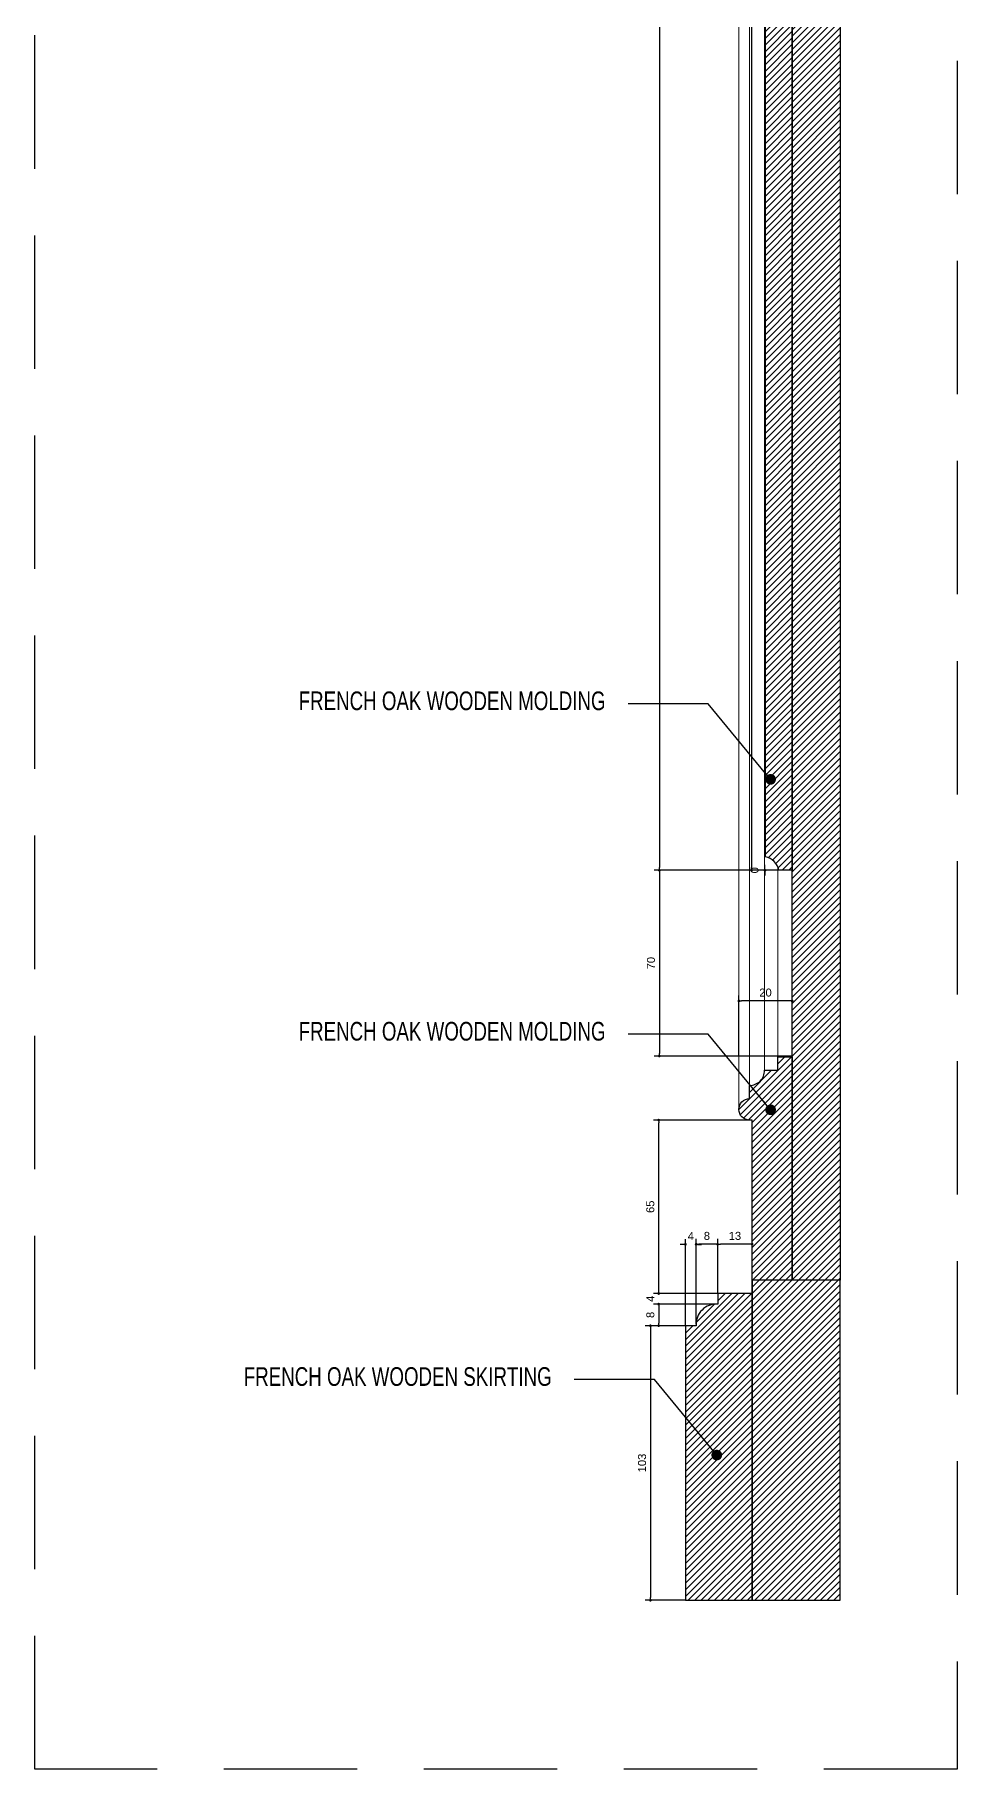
# Model space of a CAD drawing. Header units: inches. Extents: x 274057 to 444617, y 490067 to 635630.
# Drawn here: x 336149 to 336495, y 523595 to 524245 of the extents above; entities that cross this region are included whole.
import ezdxf

# ---------------------------------------------------------------- set-up
doc = ezdxf.new("R2010")
doc.units = ezdxf.units.IN
doc.header["$MEASUREMENT"] = 0
doc.linetypes.add('HIDDEN', pattern=[0.375, 0.25, -0.125])
for name, color, linetype in [('CQ SPOT DETAIL DIMENSION', 9, 'Continuous'), ('CQ spot detail elevation', 1, 'Continuous'), ('CQ SPOT DETAILS', 40, 'Continuous'), ('CQ text label', 3, 'Continuous'), ('CQ Wood Section', 60, 'Continuous')]:
    doc.layers.add(name, color=color, linetype=linetype)
doc.styles.add('DIM 50', font='romans.shx', dxfattribs={"width": 0.75, "height": 100})
doc.styles.get("Standard").update_dxf_attribs({"font": 'arial.ttf'})
doc.dimstyles.new('CQ 2', dxfattribs={"dimscale": 0.02, "dimtxt": 150, "dimasz": 50, "dimexe": 100, "dimexo": 0, "dimgap": 80, "dimtad": 1, "dimdec": 0, "dimzin": 0, "dimdsep": 46, "dimtxsty": 'Standard', "dimblk": 'DOT', "dimcen": 100, "dimclrd": 1, "dimclre": 1, "dimclrt": 3, "dimadec": 0, "dimazin": 0, "dimtfac": 1, "dimtdec": 0, "dimtofl": 0, "dimtmove": 0, "dimatfit": 3, "dimfxl": 1, "dimtolj": 1, "dimtzin": 0, "dimlwd": -1, "dimarcsym": 0})
doc.dimstyles.get("Standard").update_dxf_attribs({"dimtxt": 0.18, "dimasz": 0.18, "dimexe": 0.18, "dimexo": 0.0625, "dimgap": 0.09, "dimtad": 0, "dimtih": 1, "dimtoh": 1, "dimdec": 4, "dimzin": 0, "dimdsep": 46, "dimtxsty": 'Standard', "dimcen": 0.09, "dimadec": 0, "dimazin": 0, "dimtfac": 1, "dimtdec": 4, "dimtofl": 0, "dimtmove": 0, "dimatfit": 3, "dimfxl": 1, "dimtolj": 1, "dimtzin": 0, "dimarcsym": 0})
pattern_1 = [(225, (36037.1884, 2e-07), (1.233325781, -1.233325781), [])]

# ---------------------------------------------------------------- blocks, each defined once
blk = doc.blocks.new('wood panel section')
at = {"layer": 'CQ Wood Section', "lineweight": 0}
h = blk.add_hatch(dxfattribs=at)
h.set_pattern_fill('ANSI31', color=253, scale=13.953488, angle=180)
h.set_pattern_definition([(225, (36142.3559, 2e-07), (1.233325781, -1.233325781), [])])
edge = h.paths.add_edge_path()
edge.add_line((373726.28, 517519.28), (373726.28, 517599.28))
edge.add_line((373726.28, 517599.28), (373632.13, 517599.28))
edge.add_line((373632.13, 517599.28), (373632.13, 517589.28))
edge.add_line((373632.13, 517589.28), (373637.13, 517589.28))
edge.add_line((373637.13, 517589.28), (373637.13, 517584.28))
edge.add_arc((373625.51, 517551.37), 34.9, -1.29195, 70.56759, ccw=False)
edge.add_line((373660.41, 517550.58), (373665.47, 517550.58))
edge.add_line((373665.47, 517550.58), (373665.47, 517545.58))
edge.add_line((373665.47, 517545.58), (373670.47, 517545.58))
edge.add_arc((373688.78, 517545.24), 18.31, 178.91537, 252.52615)
edge.add_line((373683.28, 517527.77), (373683.28, 517519.28))
edge.add_line((373683.28, 517519.28), (373726.28, 517519.28))
h = blk.add_hatch(dxfattribs=at)
h.set_pattern_fill('ANSI31', color=253, scale=13.953488, angle=180)
h.set_pattern_definition(pattern_1)
edge = h.paths.add_edge_path()
edge.add_arc((373692.28, 517440.63), 5.66, 0, 90, ccw=False)
edge.add_line((373697.94, 517440.63), (373702.94, 517440.63))
edge.add_line((373702.94, 517440.63), (373702.94, 517435.63))
edge.add_line((373702.94, 517435.63), (373708.28, 517435.63))
edge.add_line((373708.28, 517435.63), (373708.28, 517519.28))
edge.add_line((373708.28, 517519.28), (373693.28, 517519.28))
edge.add_line((373693.28, 517519.28), (373693.28, 517459.28))
edge.add_line((373693.28, 517459.28), (373692.28, 517459.28))
edge.add_arc((373692.28, 517455.28), 4, 90, 270)
edge.add_line((373692.28, 517451.28), (373692.28, 517446.28))
h = blk.add_hatch(dxfattribs=at)
h.set_pattern_fill('ANSI31', color=253, scale=13.953488, angle=180)
h.set_pattern_definition(pattern_1)
h.paths.add_polyline_path([(373708.28, 517519.28), (373726.28, 517519.28), (373726.28, 516519.28), (373708.28, 516519.28)])
h = blk.add_hatch(dxfattribs=at)
h.set_pattern_fill('ANSI31', color=253, scale=13.953488, angle=180)
h.set_pattern_definition([(225, (35447.3874, 107.719), (1.233325781, -1.233325781), [])])
edge = h.paths.add_edge_path()
edge.add_arc((373696.89, 516671.53), 6.55, 12.41525, 78.14452)
edge.add_line((373698.24, 516677.94), (373698.24, 517360.63))
edge.add_arc((373696.89, 517367.03), 6.55, 281.90259, 347.58475)
edge.add_line((373703.29, 517365.63), (373708.29, 517365.63))
edge.add_line((373708.29, 517365.63), (373708.28, 516672.94))
edge.add_line((373708.28, 516672.94), (373703.29, 516672.94))
h = blk.add_hatch(dxfattribs=at)
h.set_pattern_fill('ANSI31', color=253, scale=13.953488, angle=180)
h.set_pattern_definition(pattern_1)
edge = h.paths.add_edge_path()
edge.add_arc((373692.28, 516597.94), 5.66, 270, 360)
edge.add_line((373697.94, 516597.94), (373702.94, 516597.94))
edge.add_line((373702.94, 516597.94), (373702.94, 516602.94))
edge.add_line((373702.94, 516602.94), (373708.28, 516602.94))
edge.add_line((373708.28, 516602.94), (373708.28, 516519.28))
edge.add_line((373708.28, 516519.28), (373693.28, 516519.28))
edge.add_line((373693.28, 516519.28), (373693.28, 516579.28))
edge.add_line((373693.28, 516579.28), (373692.28, 516579.28))
edge.add_arc((373692.28, 516583.28), 4, 90, 270, ccw=False)
edge.add_line((373692.28, 516587.28), (373692.28, 516592.28))
h = blk.add_hatch(dxfattribs=at)
h.set_pattern_fill('ANSI31', color=253, scale=13.953488, angle=180)
h.set_pattern_definition(pattern_1)
h.paths.add_polyline_path([(373726.28, 516519.28), (373693.28, 516519.28), (373693.28, 516399.28), (373726.28, 516399.28)])
h = blk.add_hatch(dxfattribs=at)
h.set_pattern_fill('ANSI31', color=253, scale=13.953488, angle=180)
h.set_pattern_definition([(225, (36037.1884, -4.6098), (1.233325781, -1.233325781), [])])
edge = h.paths.add_edge_path()
edge.add_line((373693.28, 516514.28), (373680.35, 516514.28))
edge.add_line((373680.35, 516514.28), (373680.35, 516510.28))
edge.add_arc((373679.82, 516502.75), 7.55, 85.91365, 184.08635)
edge.add_line((373672.28, 516502.21), (373668.28, 516502.21))
edge.add_line((373668.28, 516502.21), (373668.28, 516399.28))
edge.add_line((373668.28, 516399.28), (373693.28, 516399.28))
edge.add_line((373693.28, 516399.28), (373693.28, 516514.28))
at = {"layer": 'CQ Wood Section', "color": 253, "lineweight": 0}
for p, q in [((373688.28, 517455.28, 0), (373688.28, 516583.28, 0)), ((373692.28, 517446.28, 0), (373692.28, 516592.28, 0)), ((373697.94, 516597.94, 0), (373697.94, 517440.63, 0)), ((373702.94, 517435.63, 0), (373702.94, 517364.51, 0)), ((373702.94, 516674.03, 0), (373702.94, 516602.94, 0))]:
    blk.add_line(p, q, dxfattribs=at)
at = {"layer": 'CQ Wood Section', "ltscale": 1000, "elevation": 0}
for points in [[(373726.28, 517519.28), (373726.28, 517599.28), (373632.13, 517599.28), (373632.13, 517589.28), (373637.13, 517589.28), (373637.13, 517584.28, -0.324242), (373660.41, 517550.58), (373665.47, 517550.58), (373665.47, 517545.58), (373670.47, 517545.58, 0.332708), (373683.28, 517527.77), (373683.28, 517527.77), (373683.28, 517519.28)], [(373692.28, 517446.28, -0.414214), (373697.94, 517440.63), (373702.94, 517440.63), (373702.94, 517435.63), (373708.28, 517435.63), (373708.28, 517519.28), (373693.28, 517519.28), (373693.28, 517459.28), (373692.28, 517459.28, 1), (373692.28, 517451.28)], [(373692.28, 516592.28, 0.414214), (373697.94, 516597.94), (373702.94, 516597.94), (373702.94, 516602.94), (373708.28, 516602.94), (373708.28, 516519.28), (373693.28, 516519.28), (373693.28, 516579.28), (373692.28, 516579.28, -1), (373692.28, 516587.28)]]:
    blk.add_lwpolyline(points, format="xyb", close=True, dxfattribs=at)
for points in [[(373708.28, 517519.28), (373726.28, 517519.28), (373726.28, 516519.28), (373708.28, 516519.28)], [(373726.28, 516519.28), (373693.28, 516519.28), (373693.28, 516399.28), (373726.28, 516399.28)]]:
    blk.add_lwpolyline(points, close=True, dxfattribs=at)
for points in [[(373708.29, 517365.63), (373703.29, 517365.63, -0.294706), (373698.25, 517360.63), (373698.24, 517356.65)], [(373708.28, 516672.94), (373703.28, 516672.94, 0.294706), (373698.24, 516677.94), (373698.24, 517356.65)], [(373693.28, 516514.28), (373680.35, 516514.28), (373680.35, 516510.28, 0.456637), (373672.28, 516502.21), (373668.28, 516502.21), (373668.28, 516399.28), (373693.28, 516399.28), (373693.28, 516514.28)]]:
    blk.add_lwpolyline(points, format="xyb", dxfattribs=at)
blk.add_lwpolyline([(373708.29, 517365.63), (373708.28, 516672.94)], dxfattribs=at)
blk = doc.blocks.new('_Dot')
at = {"color": 0, "linetype": 'ByBlock', "lineweight": -2}
blk.add_line((-0.5, 0), (-1, 0), dxfattribs=at)
at = {"color": 0, "linetype": 'ByBlock', "const_width": 0.5}
blk.add_lwpolyline([(-0.25, 0, 1), (0.25, 0, 1)], format="xyb", close=True, dxfattribs=at)
blk = doc.blocks.new('*D321')
at = {"layer": 'CQ SPOT DETAIL DIMENSION', "color": 1, "lineweight": -2, "transparency": 16777216}
for p, q in [((336405.38, 523773.48), (336405.38, 523793.92)), ((336418.3, 523773.48), (336418.3, 523793.92))]:
    blk.add_line(p, q, dxfattribs=at)
at = {"layer": 'CQ SPOT DETAIL DIMENSION', "color": 1, "transparency": 16777216}
blk.add_line((336417.3, 523791.92), (336406.38, 523791.92), dxfattribs=at)
at = {"layer": 'Defpoints', "color": 0, "transparency": 16777216}
for p in [(336405.38, 523791.92), (336405.38, 523773.48, 0), (336418.3, 523773.48, 0)]:
    blk.add_point(p, dxfattribs=at)
at = {"layer": 'CQ SPOT DETAIL DIMENSION', "color": 1, "transparency": 16777216, "rotation": 180}
blk.add_blockref('_Dot', (336405.38, 523791.92), dxfattribs=at)
at = {"layer": 'CQ SPOT DETAIL DIMENSION', "color": 1, "transparency": 16777216}
blk.add_blockref('_Dot', (336418.3, 523791.92), dxfattribs=at)
at = {"layer": 'CQ SPOT DETAIL DIMENSION', "color": 3, "transparency": 16777216, "insert": (336411.84, 523795.05), "char_height": 3, "attachment_point": 5}
blk.add_mtext('\\A1;13', dxfattribs=at)
blk = doc.blocks.new('*D322')
at = {"layer": 'CQ SPOT DETAIL DIMENSION', "color": 1, "lineweight": -2, "transparency": 16777216}
for p, q in [((336397.29, 523766.94), (336397.29, 523793.92)), ((336405.38, 523773.48), (336405.38, 523793.92))]:
    blk.add_line(p, q, dxfattribs=at)
at = {"layer": 'CQ SPOT DETAIL DIMENSION', "color": 1, "transparency": 16777216}
blk.add_line((336404.38, 523791.92), (336398.29, 523791.92), dxfattribs=at)
at = {"layer": 'Defpoints', "color": 0, "transparency": 16777216}
for p in [(336397.29, 523791.92), (336405.38, 523773.48, 0), (336397.29, 523766.94)]:
    blk.add_point(p, dxfattribs=at)
at = {"layer": 'CQ SPOT DETAIL DIMENSION', "color": 1, "transparency": 16777216, "rotation": 180}
blk.add_blockref('_Dot', (336397.29, 523791.92), dxfattribs=at)
at = {"layer": 'CQ SPOT DETAIL DIMENSION', "color": 1, "transparency": 16777216}
blk.add_blockref('_Dot', (336405.38, 523791.92), dxfattribs=at)
at = {"layer": 'CQ SPOT DETAIL DIMENSION', "color": 3, "transparency": 16777216, "insert": (336401.33, 523795.05), "char_height": 3, "attachment_point": 5}
blk.add_mtext('\\A1;8', dxfattribs=at)
blk = doc.blocks.new('*D323')
at = {"layer": 'CQ SPOT DETAIL DIMENSION', "color": 1, "transparency": 16777216}
for p, q in [((336392.3, 523791.9), (336391.3, 523791.9)), ((336398.28, 523791.9), (336399.28, 523791.9))]:
    blk.add_line(p, q, dxfattribs=at)
at = {"layer": 'CQ SPOT DETAIL DIMENSION', "color": 1, "lineweight": -2, "transparency": 16777216}
for p, q in [((336393.3, 523761.38), (336393.3, 523793.9)), ((336397.28, 523761.92), (336397.28, 523793.9))]:
    blk.add_line(p, q, dxfattribs=at)
at = {"layer": 'Defpoints', "color": 0, "transparency": 16777216}
for p in [(336393.3, 523791.9), (336393.3, 523761.38, 0), (336397.28, 523761.92)]:
    blk.add_point(p, dxfattribs=at)
at = {"layer": 'CQ SPOT DETAIL DIMENSION', "color": 1, "transparency": 16777216}
blk.add_blockref('_Dot', (336393.3, 523791.9), dxfattribs=at)
at = {"layer": 'CQ SPOT DETAIL DIMENSION', "color": 1, "transparency": 16777216, "rotation": 180}
blk.add_blockref('_Dot', (336397.28, 523791.9), dxfattribs=at)
at = {"layer": 'CQ SPOT DETAIL DIMENSION', "color": 3, "transparency": 16777216, "insert": (336395.29, 523795), "char_height": 3, "attachment_point": 5}
blk.add_mtext('\\A1;4', dxfattribs=at)
blk = doc.blocks.new('*D324')
at = {"layer": 'CQ SPOT DETAIL DIMENSION', "color": 1, "transparency": 16777216}
for p, q in [((336383.25, 523774.46), (336383.25, 523775.46)), ((336383.25, 523768.48), (336383.25, 523767.48))]:
    blk.add_line(p, q, dxfattribs=at)
at = {"layer": 'CQ SPOT DETAIL DIMENSION', "color": 1, "lineweight": -2, "transparency": 16777216}
for p, q in [((336405.38, 523773.46), (336381.25, 523773.46)), ((336405.38, 523769.48), (336381.25, 523769.48))]:
    blk.add_line(p, q, dxfattribs=at)
at = {"layer": 'Defpoints', "color": 0, "transparency": 16777216}
for p in [(336383.25, 523769.48), (336405.38, 523773.46), (336405.38, 523769.48, 0)]:
    blk.add_point(p, dxfattribs=at)
at = {"layer": 'CQ SPOT DETAIL DIMENSION', "color": 1, "transparency": 16777216}
for p, rotation in [((336383.25, 523773.46), 270), ((336383.25, 523769.48), 90)]:
    blk.add_blockref('_Dot', p, dxfattribs=dict(at, rotation=rotation))
at = {"layer": 'CQ SPOT DETAIL DIMENSION', "color": 3, "transparency": 16777216, "insert": (336380.15, 523771.47), "char_height": 3, "attachment_point": 5, "rotation": 90}
blk.add_mtext('\\A1;4', dxfattribs=at)
blk = doc.blocks.new('*D325')
at = {"layer": 'CQ SPOT DETAIL DIMENSION', "color": 1, "lineweight": -2, "transparency": 16777216}
for p, q in [((336405.38, 523769.48), (336381.25, 523769.48)), ((336393.3, 523761.4), (336381.25, 523761.4))]:
    blk.add_line(p, q, dxfattribs=at)
at = {"layer": 'CQ SPOT DETAIL DIMENSION', "color": 1, "transparency": 16777216}
blk.add_line((336383.25, 523768.48), (336383.25, 523762.4), dxfattribs=at)
at = {"layer": 'Defpoints', "color": 0, "transparency": 16777216}
for p in [(336405.38, 523769.48, 0), (336383.25, 523761.4), (336393.3, 523761.4, 0)]:
    blk.add_point(p, dxfattribs=at)
at = {"layer": 'CQ SPOT DETAIL DIMENSION', "color": 1, "transparency": 16777216}
for p, rotation in [((336383.25, 523769.48), 90), ((336383.25, 523761.4), 270)]:
    blk.add_blockref('_Dot', p, dxfattribs=dict(at, rotation=rotation))
at = {"layer": 'CQ SPOT DETAIL DIMENSION', "color": 3, "transparency": 16777216, "insert": (336380.12, 523765.44), "char_height": 3, "attachment_point": 5, "rotation": 90}
blk.add_mtext('\\A1;8', dxfattribs=at)
blk = doc.blocks.new('*D326')
at = {"layer": 'CQ SPOT DETAIL DIMENSION', "color": 1, "lineweight": -2, "transparency": 16777216}
for p, q in [((336393.3, 523761.38), (336378.15, 523761.38)), ((336393.3, 523658.48), (336378.15, 523658.48))]:
    blk.add_line(p, q, dxfattribs=at)
at = {"layer": 'CQ SPOT DETAIL DIMENSION', "color": 1, "transparency": 16777216}
blk.add_line((336380.15, 523760.38), (336380.15, 523659.48), dxfattribs=at)
at = {"layer": 'Defpoints', "color": 0, "transparency": 16777216}
for p in [(336393.3, 523761.38, 0), (336380.15, 523658.48), (336393.3, 523658.48, 0)]:
    blk.add_point(p, dxfattribs=at)
at = {"layer": 'CQ SPOT DETAIL DIMENSION', "color": 1, "transparency": 16777216}
for p, rotation in [((336380.15, 523761.38), 90), ((336380.15, 523658.48), 270)]:
    blk.add_blockref('_Dot', p, dxfattribs=dict(at, rotation=rotation))
at = {"layer": 'CQ SPOT DETAIL DIMENSION', "color": 3, "transparency": 16777216, "insert": (336377.02, 523709.93), "char_height": 3, "attachment_point": 5, "rotation": 90}
blk.add_mtext('\\A1;103', dxfattribs=at)
blk = doc.blocks.new('*D327')
at = {"layer": 'CQ SPOT DETAIL DIMENSION', "color": 1, "lineweight": -2, "transparency": 16777216}
for p, q in [((336418.3, 523838.48), (336381.25, 523838.48)), ((336418.3, 523773.48), (336381.25, 523773.48))]:
    blk.add_line(p, q, dxfattribs=at)
at = {"layer": 'CQ SPOT DETAIL DIMENSION', "color": 1, "transparency": 16777216}
blk.add_line((336383.25, 523774.48), (336383.25, 523837.48), dxfattribs=at)
at = {"layer": 'Defpoints', "color": 0, "transparency": 16777216}
for p in [(336383.25, 523838.48), (336418.3, 523838.48, -0.01), (336418.3, 523773.48, 0)]:
    blk.add_point(p, dxfattribs=at)
at = {"layer": 'CQ SPOT DETAIL DIMENSION', "color": 1, "transparency": 16777216}
for p, rotation in [((336383.25, 523838.48), 90), ((336383.25, 523773.48), 270)]:
    blk.add_blockref('_Dot', p, dxfattribs=dict(at, rotation=rotation))
at = {"layer": 'CQ SPOT DETAIL DIMENSION', "color": 3, "transparency": 16777216, "insert": (336380.12, 523805.98), "char_height": 3, "attachment_point": 5, "rotation": 90}
blk.add_mtext('\\A1;65', dxfattribs=at)
blk = doc.blocks.new('*D328')
at = {"layer": 'CQ SPOT DETAIL DIMENSION', "color": 1, "lineweight": -2, "transparency": 16777216}
for p, q in [((336413.3, 523862.48), (336413.3, 523885.13)), ((336433.3, 523862.13), (336433.3, 523885.13))]:
    blk.add_line(p, q, dxfattribs=at)
at = {"layer": 'CQ SPOT DETAIL DIMENSION', "color": 1, "transparency": 16777216}
blk.add_line((336432.3, 523883.13), (336414.3, 523883.13), dxfattribs=at)
at = {"layer": 'Defpoints', "color": 0, "transparency": 16777216}
for p in [(336413.3, 523883.13), (336413.3, 523862.48), (336433.3, 523862.13, 0)]:
    blk.add_point(p, dxfattribs=at)
at = {"layer": 'CQ SPOT DETAIL DIMENSION', "color": 1, "transparency": 16777216, "rotation": 180}
blk.add_blockref('_Dot', (336413.3, 523883.13), dxfattribs=at)
at = {"layer": 'CQ SPOT DETAIL DIMENSION', "color": 1, "transparency": 16777216}
blk.add_blockref('_Dot', (336433.3, 523883.13), dxfattribs=at)
at = {"layer": 'CQ SPOT DETAIL DIMENSION', "color": 3, "transparency": 16777216, "insert": (336423.3, 523886.26), "char_height": 3, "attachment_point": 5}
blk.add_mtext('\\A1;20', dxfattribs=at)
blk = doc.blocks.new('*D329')
at = {"layer": 'CQ SPOT DETAIL DIMENSION', "color": 1, "lineweight": -2, "transparency": 16777216}
for p, q in [((336433.3, 523932.13), (336381.5, 523932.13)), ((336433.3, 523862.48), (336381.5, 523862.48))]:
    blk.add_line(p, q, dxfattribs=at)
at = {"layer": 'CQ SPOT DETAIL DIMENSION', "color": 1, "transparency": 16777216}
blk.add_line((336383.5, 523931.13), (336383.5, 523863.48), dxfattribs=at)
at = {"layer": 'Defpoints', "color": 0, "transparency": 16777216}
for p in [(336433.3, 523932.13, 0), (336383.5, 523862.48), (336433.3, 523862.48)]:
    blk.add_point(p, dxfattribs=at)
at = {"layer": 'CQ SPOT DETAIL DIMENSION', "color": 1, "transparency": 16777216}
for p, rotation in [((336383.5, 523932.13), 90), ((336383.5, 523862.48), 270)]:
    blk.add_blockref('_Dot', p, dxfattribs=dict(at, rotation=rotation))
at = {"layer": 'CQ SPOT DETAIL DIMENSION', "color": 3, "transparency": 16777216, "insert": (336380.37, 523897.3), "char_height": 3, "attachment_point": 5, "rotation": 90}
blk.add_mtext('\\A1;70', dxfattribs=at)
blk = doc.blocks.new('*D330')
at = {"layer": 'CQ SPOT DETAIL DIMENSION', "color": 1, "lineweight": -2, "transparency": 16777216}
for p, q in [((336433.31, 524624.48), (336381.5, 524624.48)), ((336433.31, 523932.13), (336381.5, 523932.13))]:
    blk.add_line(p, q, dxfattribs=at)
at = {"layer": 'CQ SPOT DETAIL DIMENSION', "color": 1, "transparency": 16777216}
blk.add_line((336383.5, 524623.48), (336383.5, 523933.13), dxfattribs=at)
at = {"layer": 'Defpoints', "color": 0, "transparency": 16777216}
for p in [(336433.31, 524624.48, -0.01), (336383.5, 523932.13), (336433.31, 523932.13)]:
    blk.add_point(p, dxfattribs=at)
at = {"layer": 'CQ SPOT DETAIL DIMENSION', "color": 1, "transparency": 16777216}
for p, rotation in [((336383.5, 524624.48), 90), ((336383.5, 523932.13), 270)]:
    blk.add_blockref('_Dot', p, dxfattribs=dict(at, rotation=rotation))
at = {"layer": 'CQ SPOT DETAIL DIMENSION', "color": 3, "transparency": 16777216, "insert": (336380.37, 524278.3), "char_height": 3, "attachment_point": 5, "rotation": 90}
blk.add_mtext('\\A1;692', dxfattribs=at)
blk = doc.blocks.new('*D349')
at = {"layer": 'CQ SPOT DETAIL DIMENSION', "color": 1, "lineweight": -2, "transparency": 16777216}
for p, q in [((336423.27, 524619.82), (336416.07, 524619.82)), ((336428.3, 523932.13), (336416.07, 523932.13))]:
    blk.add_line(p, q, dxfattribs=at)
at = {"layer": 'CQ SPOT DETAIL DIMENSION', "color": 1, "transparency": 16777216}
blk.add_line((336418.07, 524618.82), (336418.07, 523933.13), dxfattribs=at)
at = {"layer": 'Defpoints', "color": 0, "transparency": 16777216}
for p in [(336423.27, 524619.82), (336418.07, 523932.13), (336428.3, 523932.13, 0)]:
    blk.add_point(p, dxfattribs=at)
at = {"layer": 'CQ SPOT DETAIL DIMENSION', "color": 1, "transparency": 16777216}
for p, rotation in [((336418.07, 524619.82), 90), ((336418.07, 523932.13), 270)]:
    blk.add_blockref('_Dot', p, dxfattribs=dict(at, rotation=rotation))
at = {"layer": 'CQ SPOT DETAIL DIMENSION', "color": 3, "transparency": 16777216, "insert": (336414.94, 524275.98), "char_height": 3, "attachment_point": 5, "rotation": 90}
blk.add_mtext('\\A1;688', dxfattribs=at)
blk = doc.blocks.new('*D350')
at = {"layer": 'CQ SPOT DETAIL DIMENSION', "color": 1, "lineweight": -2, "transparency": 16777216}
blk.add_line((336428.3, 523932.13), (336421.11, 523932.13), dxfattribs=at)
blk.add_line((336428.3, 523932.13), (336421.11, 523932.13), dxfattribs=at)
at = {"layer": 'CQ SPOT DETAIL DIMENSION', "color": 1, "transparency": 16777216}
for p, q in [((336423.11, 523933.13), (336423.11, 523934.13)), ((336423.11, 523931.13), (336423.11, 523930.13))]:
    blk.add_line(p, q, dxfattribs=at)
at = {"layer": 'Defpoints', "color": 0, "transparency": 16777216}
for p in [(336423.11, 523932.13), (336428.3, 523932.13, 0), (336428.3, 523932.13)]:
    blk.add_point(p, dxfattribs=at)
at = {"layer": 'CQ SPOT DETAIL DIMENSION', "color": 1, "transparency": 16777216}
for rotation in [270, 90]:
    blk.add_blockref('_Dot', (336423.11, 523932.13), dxfattribs=dict(at, rotation=rotation))
at = {"layer": 'CQ SPOT DETAIL DIMENSION', "color": 3, "transparency": 16777216, "insert": (336419.22, 523932.13), "char_height": 3, "attachment_point": 5, "rotation": 90}
blk.add_mtext('\\A1;0', dxfattribs=at)

msp = doc.modelspace()

# ---------------------------------------------------------------- linework, layer by layer
at = {"layer": 'CQ spot detail elevation', "color": 3, "linetype": 'HIDDEN', "ltscale": 200, "elevation": 0}
msp.add_lwpolyline([(336149.29, 524910.57), (336495.22, 524910.57), (336495.22, 523595.11), (336149.29, 523595.11)], close=True, dxfattribs=at)

# ---------------------------------------------------------------- block references
at = {"layer": 'CQ Wood Section'}
msp.add_blockref('wood panel section', (-37274.98, 7259.19, 0), dxfattribs=at)

# ---------------------------------------------------------------- texts
at = {"layer": 'CQ text label', "ltscale": 500, "char_height": 7, "width": 1867.3923, "attachment_point": 3, "style": 'DIM 50'}
for s, insert in [('\\pxqr;{\\fCityBlueprint|b0|i0|c2|p2;FRENCH OAK WOODEN MOLDING}', (336363.32, 523999.15, -0.02)), ('\\pxqr;{\\fCityBlueprint|b0|i0|c2|p2;FRENCH OAK WOODEN MOLDING}', (336363.32, 523875.28, -0.02)), ('\\pxqr;{\\fCityBlueprint|b0|i0|c2|p2;FRENCH OAK WOODEN SKIRTING}', (336343.13, 523745.85, -0.02))]:
    msp.add_mtext(s, dxfattribs=dict(at, insert=insert))

# ---------------------------------------------------------------- dimensions: what is measured, and where the dimension line sits
at = {"layer": 'CQ SPOT DETAIL DIMENSION'}
for base, p1, p2, angle, picture, middle in [((336383.5, 523932.13, 0), (336433.31, 524624.48, -0.01), (336433.31, 523932.13, 0), 90, '*D330', (336380.37, 524278.3, 0)), ((336383.5, 523862.48, 0), (336433.3, 523932.13, 0), (336433.3, 523862.48, 0), 90, '*D329', (336380.37, 523897.3, 0)), ((336413.3, 523883.13, 0), (336433.3, 523862.13, 0), (336413.3, 523862.48, 0), 180, '*D328', (336423.3, 523886.26, 0)), ((336383.25, 523838.48, 0), (336418.3, 523773.48, 0), (336418.3, 523838.48, -0.01), 90, '*D327', (336380.12, 523805.98, 0)), ((336405.38, 523791.92, 0), (336418.3, 523773.48, 0), (336405.38, 523773.48, 0), 180, '*D321', (336411.84, 523795.05, 0)), ((336383.25, 523761.4, 0), (336405.38, 523769.48, 0), (336393.3, 523761.4, 0), 90, '*D325', (336380.12, 523765.44, 0)), ((336380.15, 523658.48, 0), (336393.3, 523761.38, 0), (336393.3, 523658.48, 0), 90, '*D326', (336377.02, 523709.93, 0))]:
    dim = msp.add_linear_dim(base=base, p1=p1, p2=p2, angle=angle, dimstyle='CQ 2', dxfattribs=at)
    dim.commit()
    dim.dimension.update_dxf_attribs({"geometry": picture, "text_midpoint": middle})
for base, p1, p2, angle, picture, middle in [((336418.07, 523932.13, 0), (336423.27, 524619.82, 0), (336428.3, 523932.13, 0), 90, '*D349', (336414.94, 524275.98, 0)), ((336397.29, 523791.92, 0), (336405.38, 523773.48, 0), (336397.29, 523766.94, 0), 180, '*D322', (336401.33, 523795.05, 0))]:
    dim = msp.add_linear_dim(base=base, p1=p1, p2=p2, angle=angle, dimstyle='CQ 2', override={"dimtmove": 1}, dxfattribs=at)
    dim.commit()
    dim.dimension.update_dxf_attribs({"geometry": picture, "text_midpoint": middle})
for base, p1, p2, angle, picture, middle in [((336423.10553253, 523932.13289764, -0.00134293), (336428.30448184, 523932.13289764, -0.00134284), (336428.30448184, 523932.13289764, -0.00134293), 90, '*D350', (336422.3494212, 523932.13289764, -0.00134293)), ((336393.3, 523791.9, 0), (336397.28, 523761.92, 0), (336393.3, 523761.38, 0), 180, '*D323', (336395.29, 523791.9, 0))]:
    dim = msp.add_linear_dim(base=base, p1=p1, p2=p2, angle=angle, dimstyle='CQ 2', override={"dimtmove": 1}, dxfattribs=at)
    dim.commit()
    dim.dimension.update_dxf_attribs({"geometry": picture, "text_midpoint": middle, "dimtype": 160})
dim = msp.add_linear_dim(base=(336383.25, 523769.48, 0), p1=(336405.38, 523773.46, 0), p2=(336405.38, 523769.48, 0), angle=90, dimstyle='CQ 2', dxfattribs=at)
dim.commit()
dim.dimension.update_dxf_attribs({"geometry": '*D324', "text_midpoint": (336383.25, 523771.47, 0), "dimtype": 160})

# ---------------------------------------------------------------- leaders
at = {"layer": 'CQ SPOT DETAILS', "color": 1}
for points in [[(336425.21, 523966.2, -0.01), (336401.86, 523994.52, -0.01), (336371.81, 523994.52, -0.01)], [(336425.21, 523842.34, -0.01), (336401.86, 523870.65, -0.01), (336371.81, 523870.65, -0.01)], [(336405.02, 523712.9, -0.01), (336381.66, 523741.22, -0.01), (336351.62, 523741.22, -0.01)]]:
    msp.add_leader(points, dimstyle='Standard', override={"dimasz": 4, "dimldrblk": 'Dot', "dimfxl": 0.1, "dimarcsym": 2}, dxfattribs=at)

doc.saveas('drawing.dxf')
